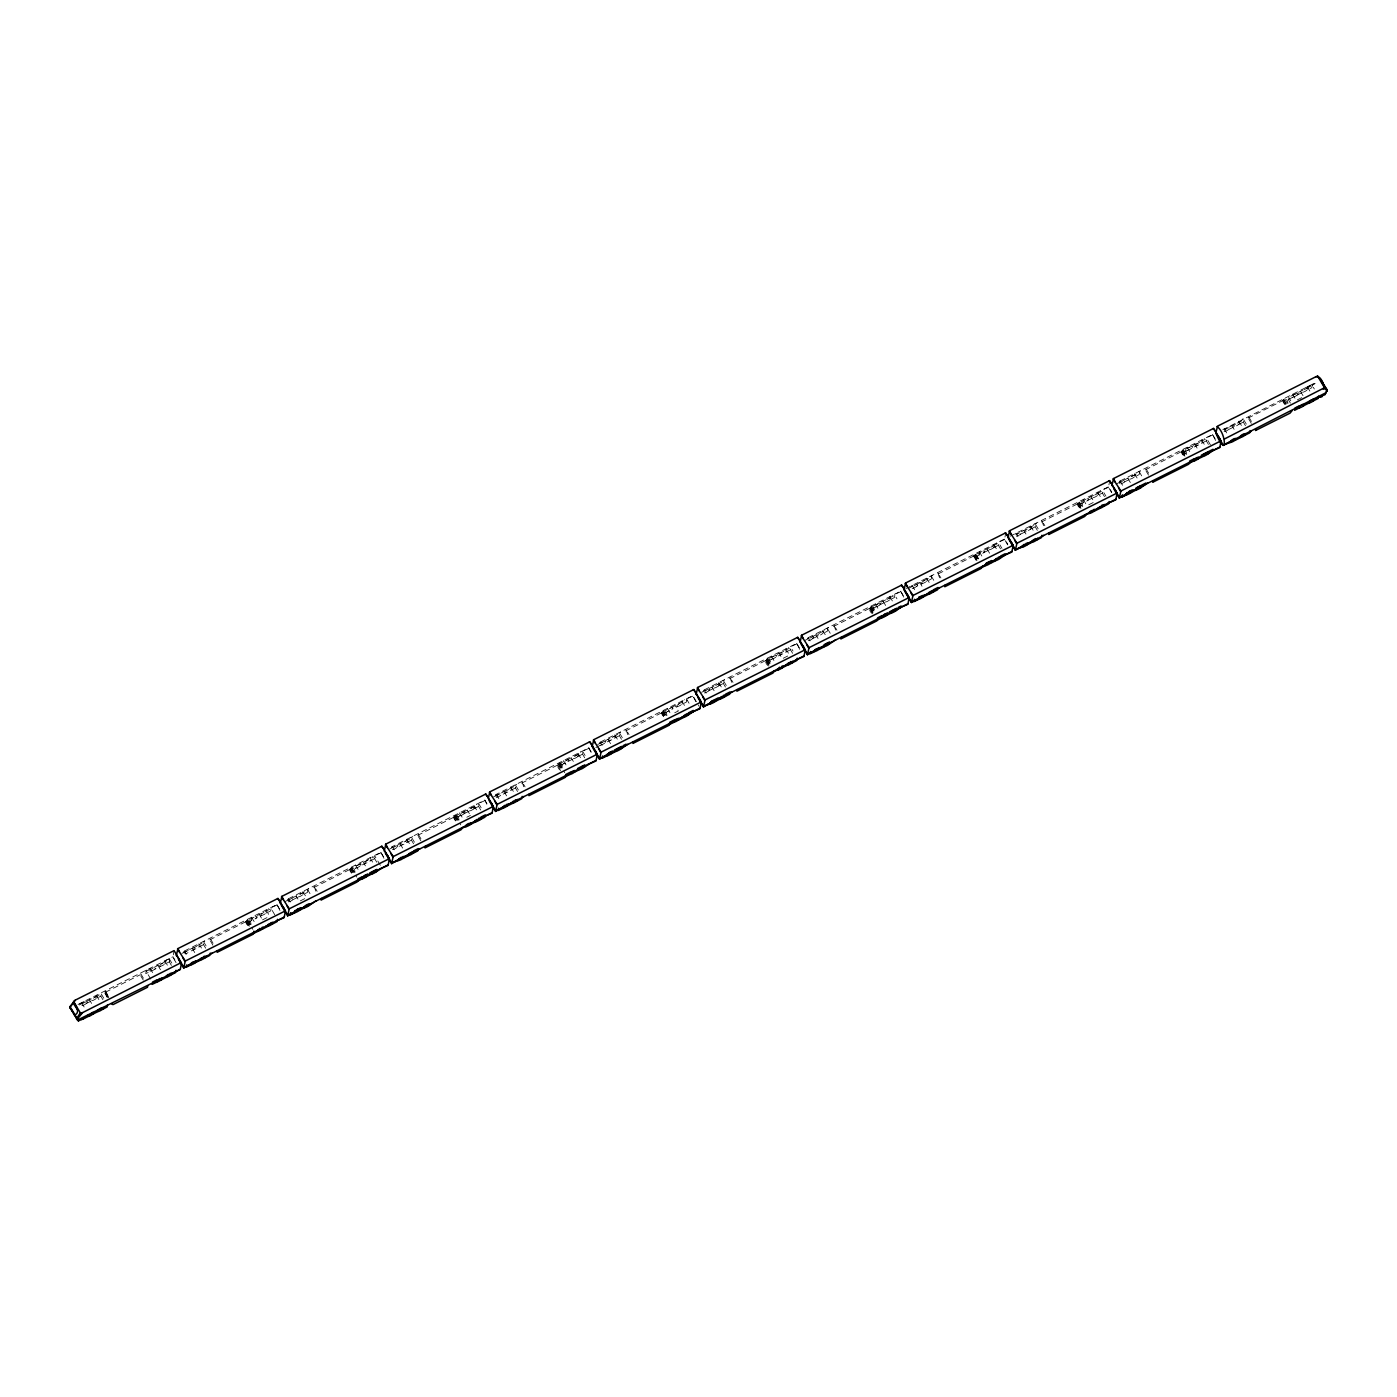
<?xml version="1.0" encoding="UTF-8"?>
<svg xmlns="http://www.w3.org/2000/svg" width="1397" height="1397" viewBox="0 0 1397 1397"><rect width="100%" height="100%" fill="white"/><g stroke="black" fill="none" stroke-linecap="round" stroke-linejoin="round"><path stroke-width="0.75" stroke-dasharray="5 3.75" d="M102.941 999.781L100.828 996.201L101.248 993.931L79.175 1005.019M107.15 997.406L104.111 991.433L107.255 996.777M108.058 997.458L105.002 991.556L103.989 992.062M108.791 997.475L105.718 991.695L104.897 992.114M143.297 980.153L140.137 974.809L140.433 973.168L143.594 978.529M145.34 970.88L147.052 970.024M146.179 971.352L145.759 973.639L151.208 971.055A3.405 0.96 -30.6 0 0 154.176 969.57L160.987 966.148A3.405 0.96 -30.6 0 0 163.955 964.646L169.299 961.817L169.701 959.529L146.179 971.352L151.452 980.31M176.057 962.69L172.914 957.085L174.084 950.624M203.159 941.857L204.87 941.002M205.656 948.196L203.543 944.616L203.962 942.329L180.423 954.151M212.92 945.193L209.76 939.849L210.056 938.208L213.217 943.551M247.74 925.373C242.327 920.693 250.779 916.31 251.041 924.552M249.277 926.281L247.164 922.701L247.566 920.413L271.105 908.591L276.396 917.55M271.105 908.591L270.704 910.879L265.203 913.778A3.405 0.96 -30.6 0 1 262.234 915.279L255.965 918.266M279.976 910.477L276.938 904.54L183.967 951.252M307.113 889.627L308.824 888.771M284.377 901.921L307.916 890.099L307.497 892.386L302.555 894.866M315.827 891.181L314.011 885.977L317.171 891.321M351.695 873.16C346.281 868.463 354.733 864.079 354.995 872.322M380.351 865.319L375.06 856.361L351.538 868.183L351.118 870.471L355.903 868.061M376.771 862.228L374.658 858.649L375.06 856.361M383.931 858.264L380.892 852.31L287.922 899.022M411.067 837.414L412.779 836.541M413.564 843.736L411.451 840.156L411.871 837.886L388.331 849.708M420.829 840.732L417.668 835.389L417.965 833.747L421.126 839.108M455.666 820.93C450.236 816.232 458.687 811.849 458.967 820.091M481.127 807.728L479.014 804.148L455.492 815.97L455.073 818.24L459.857 815.831M480.725 809.998L478.612 806.418L479.014 804.148M486.837 804.253L484.846 800.097L391.876 846.792M515.022 785.184L516.733 784.311M517.536 791.505L515.423 787.925L515.825 785.655L492.285 797.477M523.735 786.738L521.919 781.534L525.08 786.878M560.668 770.48C553.683 765.888 561.402 758.204 562.921 767.861M585.099 755.498L582.986 751.918L559.446 763.74L559.044 766.01L564.318 763.513A3.405 0.96 -30.6 0 0 567.287 762.029L567.933 761.522A3.405 0.96 -30.6 0 0 568.247 759.811A3.405 0.96 -30.6 0 0 564.039 761.924A3.405 0.96 -30.6 0 0 563.742 763.635M584.679 757.768L582.566 754.188L582.986 751.918M590.809 752.023L588.801 747.866L495.83 794.579M618.976 732.954L620.687 732.098M621.49 739.292L619.377 735.713L619.779 733.425L596.257 745.247M627.69 734.508L625.891 729.304L629.034 734.647M663.575 716.469C658.162 711.789 666.596 707.388 666.875 715.648M689.053 703.267L686.94 699.687L663.4 711.51L662.999 713.797L668.272 711.283A3.405 0.96 -30.6 0 0 671.241 709.798L671.905 709.292A3.405 0.96 -30.6 0 0 672.201 707.581A3.405 0.96 -30.6 0 0 668.01 709.693A3.405 0.96 -30.6 0 0 667.696 711.405M686.94 699.687L686.521 701.975L681.038 704.874A3.405 0.96 -30.6 0 1 678.069 706.376L671.8 709.362M695.811 701.573L692.755 695.636L599.802 742.348M722.947 680.723L724.659 679.868M725.445 687.062L723.332 683.482L723.733 681.195L700.211 693.017M731.644 682.277L729.845 677.074L732.988 682.417M768.577 666.037C761.609 661.427 769.31 653.744 770.83 663.418M769.066 665.147L766.953 661.567L767.355 659.279L790.894 647.457L793.007 651.037M792.605 653.325L790.492 649.745L790.894 647.457M799.765 649.361L796.727 643.406L703.756 690.118M826.902 628.493L828.613 627.637M804.166 640.804L827.705 628.982L827.286 631.252L822.344 633.732M835.616 630.047L833.799 624.843L836.96 630.204M872.549 613.807C865.564 609.197 873.265 601.513 874.784 611.188M873.02 612.916L870.907 609.336L871.326 607.066L894.848 595.244L896.961 598.824M894.848 595.244L894.447 597.514L889.505 599.994M903.719 597.13L900.681 591.193L807.71 637.888M930.856 576.28L932.567 575.407M908.12 588.574L931.659 576.751L931.24 579.022L925.757 581.938A3.405 0.96 -30.6 0 1 922.788 583.422L916.519 586.426M939.57 577.817L937.754 572.63L940.914 577.974M978.756 558.957L975.595 553.614L973.342 556.233L937.457 574.254M976.974 560.686L974.862 557.106L975.281 554.836L998.803 543.014L1001.981 548.375M1000.514 548.864L998.401 545.284L998.803 543.014M1007.691 544.9L1004.53 539.556L1005.735 532.816M1034.81 524.05L1036.522 523.194M1037.325 530.371L1035.212 526.791L1035.614 524.521L1016.614 534.073M1043.524 525.604L1041.708 520.4L1044.869 525.743M1079.41 507.565C1073.979 502.868 1082.431 498.485 1082.71 506.727M1080.946 508.473L1078.833 504.893L1079.235 502.606L1102.774 490.784L1105.935 496.162M1104.468 496.651L1102.355 493.071L1102.774 490.784M1111.645 492.67L1108.485 487.326L1109.707 480.585M1138.765 471.819L1140.476 470.964M1116.046 484.113L1139.568 472.291L1139.166 474.578L1134.224 477.058M1148.526 475.155L1145.383 469.811L1145.68 468.17L1148.823 473.513M1183.364 455.352C1177.95 450.655 1186.385 446.272 1186.664 454.514M1184.9 456.243L1182.788 452.663L1183.189 450.375L1206.729 438.553L1212.002 447.511M1208.422 444.421L1206.31 440.841L1206.729 438.553M1215.6 440.457L1212.544 434.502L1119.591 481.214M1245.46 425.683L1243.347 422.104L1243.749 419.833L1224.61 429.455M1251.31 423.378L1248.167 418.035L1248.447 416.393L1251.607 421.737M1284.769 404.257C1279.408 399.507 1287.563 395.334 1287.947 403.489M1290.391 403.122L1288.278 399.542L1288.68 397.254L1312.22 385.432L1314.333 389.012M1312.324 384.751L1311.818 387.72L1306.876 390.2M1312.691 384.559L1314.699 383.546M183.566 951.986L184.352 951.06L188.124 957.242M287.52 899.773L288.306 898.83L292.078 905.029M391.474 847.542L392.278 846.599L396.032 852.799M495.429 795.312L496.232 794.369M599.4 743.082L600.186 742.139L602.893 746.557M703.355 690.869L704.14 689.926L706.847 694.326M807.309 638.639L808.095 637.696L810.801 642.096M911.263 586.408L912.066 585.465M1015.217 534.178L1016.021 533.235L1019.775 539.434M1119.189 481.965L1119.975 481.022M84.187 1001.387L76.381 1005.788M1222.829 429.7L1316.271 382.272M165.283 960.63L172.914 957.085M96.149 998.541L95.502 999.047A3.405 0.96 -30.6 0 1 92.516 1000.531L91.94 1000.654A3.405 0.96 -30.6 0 1 92.254 998.942A3.405 0.96 -30.6 0 1 96.445 996.829A3.405 0.96 -30.6 0 1 96.149 998.541L100.828 996.201M203.543 944.616L198.042 947.515A3.405 0.96 -30.6 0 1 195.074 949.017L188.263 952.44A3.405 0.96 -30.6 0 1 185.295 953.924M374.658 858.649L369.157 861.565A3.405 0.96 -30.6 0 1 366.189 863.049L359.937 866.053M396.835 847.49L396.172 847.979A3.405 0.96 -30.6 0 1 393.203 849.481L392.627 849.586A3.405 0.96 -30.6 0 1 392.941 847.892A3.405 0.96 -30.6 0 1 397.132 845.779A3.405 0.96 -30.6 0 1 396.835 847.49L403 844.556A3.405 0.96 -30.6 0 0 405.968 843.072L406.614 842.566A3.405 0.96 -30.6 0 0 406.929 840.854A3.405 0.96 -30.6 0 0 402.72 842.967A3.405 0.96 -30.6 0 0 402.406 844.679M515.423 787.925L509.922 790.842A3.405 0.96 -30.6 0 1 506.954 792.326L500.685 795.33M604.744 743.029L604.098 743.536A3.405 0.96 -30.6 0 1 601.129 745.02L600.535 745.142A3.405 0.96 -30.6 0 1 600.85 743.431A3.405 0.96 -30.6 0 1 605.058 741.318A3.405 0.96 -30.6 0 1 604.744 743.029L610.908 740.113A3.405 0.96 -30.6 0 0 613.877 738.611L614.523 738.122A3.405 0.96 -30.6 0 0 614.837 736.411A3.405 0.96 -30.6 0 0 610.629 738.507A3.405 0.96 -30.6 0 0 610.332 740.218M790.492 649.745L784.992 652.661A3.405 0.96 -30.6 0 1 782.023 654.145L775.754 657.131M1097.518 495.481L1096.855 495.97A3.405 0.96 -30.6 0 1 1093.886 497.472L1093.31 497.576A3.405 0.96 -30.6 0 1 1093.624 495.865A3.405 0.96 -30.6 0 1 1097.815 493.77A3.405 0.96 -30.6 0 1 1097.518 495.481L1102.355 493.071M1191.693 448.158L1191.03 448.664A3.405 0.96 -30.6 0 1 1188.061 450.148L1187.485 450.271A3.405 0.96 -30.6 0 1 1187.799 448.559A3.405 0.96 -30.6 0 1 1191.99 446.446A3.405 0.96 -30.6 0 1 1191.693 448.158L1197.858 445.241A3.405 0.96 -30.6 0 0 1200.826 443.74L1206.31 440.841M1242.16 419.31L1243.26 418.751M78.005 1004.478L172.984 956.77L176.127 962.114M906.007 588.504L1004.635 538.963L1007.796 544.306M1009.979 536.273L1108.589 486.732L1111.75 492.076M276.833 905.134L268.556 908.749M380.787 852.921L372.51 856.518M484.742 800.691L476.464 804.305M588.696 748.46L580.436 752.075M692.65 696.23L684.39 699.845M796.622 644.017L788.345 647.614M900.576 591.787L892.299 595.401M1004.53 539.556L996.253 543.171M1108.485 487.326L1100.207 490.941M1212.439 435.096L1204.179 438.71M105.631 992.132L140.137 974.809M209.76 939.849L245.645 921.81M313.714 887.619L349.599 869.598M417.668 835.389L453.554 817.367M521.622 783.158L557.508 765.137M625.594 730.945L661.48 712.907M729.548 678.715L765.434 660.694M833.503 626.485L869.388 608.463M1041.411 522.041L1077.297 504.003M1145.383 469.811L1181.268 451.772M1248.167 418.035L1282.656 400.695M86.265 1003.535L92.027 1000.636M247.164 922.701L252.455 920.186A3.405 0.96 -30.6 0 0 255.424 918.702L256.07 918.196A3.405 0.96 -30.6 0 0 256.367 916.484A3.405 0.96 -30.6 0 0 252.176 918.597A3.405 0.96 -30.6 0 0 251.862 920.309M292.776 899.773L298.539 896.891M406.527 842.635L411.451 840.156M463.891 813.822L469.654 810.924M473.67 808.898L478.612 806.418M567.846 761.592L573.608 758.693M577.625 756.668L582.566 754.188M595.838 747.535L600.623 745.125M614.436 738.192L619.377 735.713M708.611 690.869L714.373 687.988M718.39 685.962L723.332 683.482M766.953 661.567L771.738 659.157M812.565 638.656L818.817 635.652A3.405 0.96 -30.6 0 0 821.803 634.168L822.449 633.662A3.405 0.96 -30.6 0 0 822.746 631.95A3.405 0.96 -30.6 0 0 818.555 634.063A3.405 0.96 -30.6 0 0 818.24 635.775M870.907 609.336L875.692 606.927M879.726 604.918L885.488 602.02M974.862 557.106L980.153 554.609A3.405 0.96 -30.6 0 0 983.121 553.107L983.767 552.618A3.405 0.96 -30.6 0 0 984.082 550.907A3.405 0.96 -30.6 0 0 979.873 553.02A3.405 0.96 -30.6 0 0 979.576 554.731M983.68 552.688L989.443 549.789M993.459 547.764L998.401 545.284M1020.474 534.195L1026.743 531.209A3.405 0.96 -30.6 0 0 1029.711 529.707L1030.357 529.201A3.405 0.96 -30.6 0 0 1030.672 527.507A3.405 0.96 -30.6 0 0 1026.463 529.603A3.405 0.96 -30.6 0 0 1026.166 531.314M1030.27 529.288L1035.212 526.791M1078.833 504.893L1084.107 502.379A3.405 0.96 -30.6 0 0 1087.076 500.894L1087.722 500.388A3.405 0.96 -30.6 0 0 1088.036 498.677A3.405 0.96 -30.6 0 0 1083.828 500.79A3.405 0.96 -30.6 0 0 1083.531 502.501M1087.634 500.458L1093.397 497.559M1124.445 481.965L1130.208 479.084M1182.788 452.663L1187.572 450.253M1228.627 429.508L1234.878 426.504A3.405 0.96 -30.6 0 0 1237.847 425.02L1238.51 424.513A3.405 0.96 -30.6 0 0 1238.807 422.802A3.405 0.96 -30.6 0 0 1234.616 424.915A3.405 0.96 -30.6 0 0 1234.302 426.626M1238.406 424.583L1243.347 422.104M1288.278 399.542L1293.063 397.132M1297.08 395.107L1302.842 392.208M262.514 919.872L269.743 916.24M304.738 898.655L299.307 901.379L296.147 896.018M466.808 817.245L470.422 815.429M674.716 712.784L678.348 710.968L675.17 705.607M787.733 656.014L782.303 658.738L779.124 653.377M1088.734 504.788L1094.165 502.064L1091.005 496.703M1301.777 397.639L1296.241 400.415L1292.557 394.181M1016.37 536.238L1016.946 536.116A3.405 0.96 -30.6 0 0 1019.932 534.632L1020.578 534.125A3.405 0.96 -30.6 0 0 1020.613 532.449A3.405 0.96 -30.6 0 0 1016.16 535.016M1312.22 385.362L1315.066 383.372L1304.728 388.069M1307.33 386.777L1309.949 391.212M1300.45 391.352L1303.628 396.713M1288.68 397.254L1290.793 400.834M1284.664 398.791L1287.824 404.135M1283.651 399.298L1286.812 404.641M1283.546 399.856L1286.707 405.2M1282.743 400.258L1285.904 405.601M1243.749 419.833L1246.927 425.194M1238.86 421.161L1242.544 427.395M1231.997 425.736L1234.11 429.316M1224.104 428.582L1227.771 434.816M1212.544 434.502L1215.704 439.845M1201.682 439.968L1204.319 444.403M1194.959 444.473L1197.072 448.053M1187.206 447.232L1189.825 451.685M1183.381 449.834L1185.494 453.396M1183.189 450.375L1185.302 453.955M1182.264 450.393L1185.424 455.754M1182.159 450.987L1185.32 456.33M1181.321 451.406L1183.434 454.968M1139.568 472.291L1141.681 475.871M1134.539 473.705L1138.223 479.939M1127.798 478.211L1130.976 483.572M1120.045 480.97L1122.682 485.423M1097.728 492.198L1101.412 498.432M1083.251 499.462L1085.871 503.915M1079.427 502.064L1081.54 505.627M1079.235 502.606L1081.348 506.185M1078.309 502.623L1080.405 506.185M1078.205 503.217L1081.365 508.56M1077.366 503.636L1080.527 508.979M1035.614 524.521L1038.792 529.882M1030.584 525.936L1034.251 532.17M1023.844 530.441L1025.957 534.021M993.773 544.411L997.458 550.662M987.05 548.916L990.211 554.295M979.297 551.693L982.964 557.927M975.473 554.295L978.633 559.638M975.281 554.836L977.394 558.416M974.355 554.853L977.516 560.197M974.25 555.447L977.394 560.791M973.412 555.866L976.573 561.21M931.659 576.751L933.772 580.331M926.613 578.148L929.249 582.601M919.89 582.654L922.003 586.234M912.136 585.43L914.756 589.883M900.681 591.193L903.842 596.536M889.819 596.641L893.504 602.875M883.079 601.147L886.257 606.525M875.325 603.923L879.01 610.157M871.518 606.508L874.662 611.869M871.326 607.066L873.439 610.646M870.401 607.084L873.544 612.427M870.296 607.66L873.439 613.021M869.458 608.079L872.619 613.44M827.705 628.982L830.866 634.343M822.658 630.379L826.343 636.613M815.935 634.884L818.048 638.464M796.727 643.406L799.87 648.749M785.865 648.872L789.532 655.106M771.371 656.153L775.056 662.388M767.547 658.738L770.707 664.081M767.355 659.279L770.533 664.658M766.429 659.297L769.59 664.658M766.324 659.89L769.485 665.234M765.504 660.31L768.647 665.653M723.733 681.195L726.911 686.573M718.704 682.609L722.389 688.843M711.981 687.114L714.094 690.694M693.82 697.417L699.076 706.323M681.893 701.102L684.53 705.537M667.417 708.366L670.036 712.819M663.592 710.968L666.753 716.312M663.4 711.51L665.513 715.089M662.475 711.527L664.588 715.089M662.37 712.121L664.483 715.683M661.532 712.54L663.645 716.102M619.779 733.425L622.957 738.803M614.75 734.839L618.434 741.074M608.009 739.345L611.188 744.706M588.801 747.866L591.961 753.21M577.939 753.315L581.623 759.566M571.216 757.82L573.329 761.4M563.462 760.597L567.147 766.831M559.638 763.199L562.799 768.542M559.446 763.74L564.737 772.681M558.521 763.757L561.681 769.101M558.416 764.351L560.511 767.913M557.578 764.77L560.738 770.114M515.825 785.655L519.003 791.016M510.796 787.052L514.463 793.304M504.055 791.558L507.233 796.936M496.302 794.334L499.986 800.568M484.846 800.097L486.959 803.659M473.985 805.545L476.604 809.998M467.262 810.05L469.375 813.63M459.508 812.827L463.193 819.061M455.684 815.429L458.845 820.772M455.492 815.97L460.766 824.911M454.566 815.988L457.727 821.331M454.462 816.581L456.557 820.144M453.623 816.983L455.736 820.563M411.871 837.886L415.031 843.247M406.824 839.283L410.508 845.517M400.101 843.788L403.279 849.166M380.892 852.31L384.053 857.671M370.03 857.775L373.715 864.01M363.29 862.281L365.403 865.861M355.536 865.057L359.221 871.291M351.73 867.642L354.873 872.985M351.538 868.183L356.811 877.141M350.612 868.218L353.755 873.562M350.507 868.794L352.603 872.357M349.669 869.213L351.765 872.776M307.916 890.099L310.029 893.678M302.87 891.513L306.554 897.747M276.938 904.54L280.081 909.884M266.076 910.006L268.695 914.441M259.336 914.511L261.449 918.091M251.582 917.27L254.219 921.723M247.775 919.872L250.919 925.216M247.566 920.413L252.857 929.372M246.64 920.431L249.801 925.774M246.536 921.025L249.696 926.368M245.715 921.444L247.81 925.006M203.962 942.329L206.075 945.909M198.915 943.743L202.6 949.977M192.192 948.249L195.353 953.61M169.701 959.529L171.814 963.109M169.299 961.817L171.412 965.397M164.811 960.874L168.496 967.108M157.948 965.449L161.109 970.81M150.055 968.296L153.722 974.53M105.718 991.695L107.813 995.258M105.002 991.556L108.163 996.899M101.248 993.931L104.408 999.292M96.341 995.258L98.977 999.711M89.478 999.85L91.591 1003.413M81.585 1002.679L85.269 1008.913M781.447 654.267A3.405 0.96 -30.6 0 1 781.744 652.556A3.405 0.96 -30.6 0 1 785.952 650.443A3.405 0.96 -30.6 0 1 785.638 652.155M194.497 949.122A3.405 0.96 -30.6 0 1 194.812 947.428A3.405 0.96 -30.6 0 1 199.003 945.315A3.405 0.96 -30.6 0 1 198.706 947.026M184.16 953.26A3.405 0.96 -30.6 0 1 188.647 950.344A3.405 0.96 -30.6 0 1 188.909 951.933M261.658 915.402A3.405 0.96 -30.6 0 1 261.955 913.69A3.405 0.96 -30.6 0 1 266.163 911.577A3.405 0.96 -30.6 0 1 265.849 913.289M1224.313 430.311A3.405 0.96 -30.6 0 1 1228.749 427.761A3.405 0.96 -30.6 0 1 1228.714 429.438L1228.068 429.927A3.405 0.96 -30.6 0 1 1225.099 431.429L1224.523 431.533A3.405 0.96 -30.6 0 1 1224.086 431.533M160.411 966.253A3.405 0.96 -30.6 0 1 160.707 964.541A3.405 0.96 -30.6 0 1 164.916 962.428A3.405 0.96 -30.6 0 1 164.602 964.14M150.614 971.177A3.405 0.96 -30.6 0 1 150.928 969.466A3.405 0.96 -30.6 0 1 155.137 967.353A3.405 0.96 -30.6 0 1 154.823 969.064M922.195 583.544A3.405 0.96 -30.6 0 1 922.509 581.833A3.405 0.96 -30.6 0 1 926.717 579.72A3.405 0.96 -30.6 0 1 926.403 581.431M1119.608 483.589A3.405 0.96 -30.6 0 1 1123.921 480.411A3.405 0.96 -30.6 0 1 1124.533 481.895L1123.887 482.402A3.405 0.96 -30.6 0 1 1120.918 483.886M1197.264 445.364A3.405 0.96 -30.6 0 1 1197.578 443.652A3.405 0.96 -30.6 0 1 1201.769 441.539A3.405 0.96 -30.6 0 1 1201.472 443.251M677.475 706.48A3.405 0.96 -30.6 0 1 677.789 704.787A3.405 0.96 -30.6 0 1 681.998 702.674A3.405 0.96 -30.6 0 1 681.684 704.385M506.378 792.448A3.405 0.96 -30.6 0 1 506.674 790.737A3.405 0.96 -30.6 0 1 510.883 788.624A3.405 0.96 -30.6 0 1 510.569 790.335M496.022 796.587A3.405 0.96 -30.6 0 1 500.51 793.671A3.405 0.96 -30.6 0 1 500.79 795.26L500.143 795.749A3.405 0.96 -30.6 0 1 497.175 797.25L496.581 797.373A3.405 0.96 -30.6 0 1 495.918 797.216M288.114 901.03A3.405 0.96 -30.6 0 1 292.602 898.114A3.405 0.96 -30.6 0 1 292.864 899.703L292.217 900.209A3.405 0.96 -30.6 0 1 289.249 901.694L288.673 901.816A3.405 0.96 -30.6 0 1 288.236 901.798M365.612 863.171A3.405 0.96 -30.6 0 1 365.909 861.46A3.405 0.96 -30.6 0 1 370.118 859.347A3.405 0.96 -30.6 0 1 369.803 861.058M86.352 1003.465L85.706 1003.954A3.405 0.96 -30.6 0 1 82.737 1005.456L82.161 1005.561A3.405 0.96 -30.6 0 1 82.458 1003.849A3.405 0.96 -30.6 0 1 86.666 1001.754A3.405 0.96 -30.6 0 1 86.352 1003.465M302.66 894.796L302.014 895.302A3.405 0.96 -30.6 0 1 299.028 896.787L298.452 896.909A3.405 0.96 -30.6 0 1 298.766 895.198A3.405 0.96 -30.6 0 1 302.957 893.085A3.405 0.96 -30.6 0 1 302.66 894.796M360.024 865.965L359.378 866.472A3.405 0.96 -30.6 0 1 356.41 867.974L355.816 868.078A3.405 0.96 -30.6 0 1 356.13 866.367A3.405 0.96 -30.6 0 1 360.339 864.254A3.405 0.96 -30.6 0 1 360.024 865.965M463.979 813.753L463.333 814.241A3.405 0.96 -30.6 0 1 460.364 815.743L459.788 815.848A3.405 0.96 -30.6 0 1 460.084 814.154A3.405 0.96 -30.6 0 1 464.293 812.041A3.405 0.96 -30.6 0 1 463.979 813.753M473.775 808.828L473.112 809.334A3.405 0.96 -30.6 0 1 470.143 810.819L469.567 810.941A3.405 0.96 -30.6 0 1 469.881 809.23A3.405 0.96 -30.6 0 1 474.072 807.117A3.405 0.96 -30.6 0 1 473.775 808.828M577.729 756.598L577.083 757.104A3.405 0.96 -30.6 0 1 574.097 758.588L573.521 758.711A3.405 0.96 -30.6 0 1 573.835 756.999A3.405 0.96 -30.6 0 1 578.026 754.886A3.405 0.96 -30.6 0 1 577.729 756.598M708.698 690.799L708.052 691.305A3.405 0.96 -30.6 0 1 705.083 692.79L704.507 692.912A3.405 0.96 -30.6 0 1 704.804 691.201A3.405 0.96 -30.6 0 1 709.012 689.088A3.405 0.96 -30.6 0 1 708.698 690.799M718.495 685.892L717.831 686.381A3.405 0.96 -30.6 0 1 714.862 687.883L714.286 688.005A3.405 0.96 -30.6 0 1 714.6 686.294A3.405 0.96 -30.6 0 1 718.791 684.181A3.405 0.96 -30.6 0 1 718.495 685.892M775.859 657.061L775.213 657.568A3.405 0.96 -30.6 0 1 772.227 659.052L771.65 659.174A3.405 0.96 -30.6 0 1 771.965 657.463A3.405 0.96 -30.6 0 1 776.156 655.35A3.405 0.96 -30.6 0 1 775.859 657.061M812.652 638.569L812.006 639.075A3.405 0.96 -30.6 0 1 809.038 640.577L808.461 640.682A3.405 0.96 -30.6 0 1 808.758 638.97A3.405 0.96 -30.6 0 1 812.967 636.875A3.405 0.96 -30.6 0 1 812.652 638.569M879.813 604.849L879.167 605.338A3.405 0.96 -30.6 0 1 876.198 606.839L875.605 606.944A3.405 0.96 -30.6 0 1 875.919 605.233A3.405 0.96 -30.6 0 1 880.127 603.137A3.405 0.96 -30.6 0 1 879.813 604.849M889.592 599.924L888.946 600.431A3.405 0.96 -30.6 0 1 885.977 601.915L885.401 602.037A3.405 0.96 -30.6 0 1 885.698 600.326A3.405 0.96 -30.6 0 1 889.906 598.213A3.405 0.96 -30.6 0 1 889.592 599.924M916.624 586.356L915.961 586.845A3.405 0.96 -30.6 0 1 912.992 588.347L912.416 588.469A3.405 0.96 -30.6 0 1 912.73 586.757A3.405 0.96 -30.6 0 1 916.921 584.644A3.405 0.96 -30.6 0 1 916.624 586.356M993.546 547.694L992.9 548.2A3.405 0.96 -30.6 0 1 989.932 549.685L989.355 549.807A3.405 0.96 -30.6 0 1 989.67 548.095A3.405 0.96 -30.6 0 1 993.861 545.983A3.405 0.96 -30.6 0 1 993.546 547.694M1134.312 476.988L1133.666 477.477A3.405 0.96 -30.6 0 1 1130.697 478.979L1130.121 479.101A3.405 0.96 -30.6 0 1 1130.417 477.39A3.405 0.96 -30.6 0 1 1134.626 475.277A3.405 0.96 -30.6 0 1 1134.312 476.988M1297.184 395.037L1296.538 395.543A3.405 0.96 -30.6 0 1 1293.552 397.027L1292.976 397.15A3.405 0.96 -30.6 0 1 1293.29 395.438A3.405 0.96 -30.6 0 1 1297.481 393.325A3.405 0.96 -30.6 0 1 1297.184 395.037M1306.963 390.13L1306.317 390.619A3.405 0.96 -30.6 0 1 1303.349 392.12L1302.772 392.225A3.405 0.96 -30.6 0 1 1303.069 390.514A3.405 0.96 -30.6 0 1 1307.278 388.418A3.405 0.96 -30.6 0 1 1306.963 390.13"/><path stroke-width="1.5" d="M69.85 1006.731L71.055 1009.123L69.85 1006.731L75.228 1000.147L174.084 950.624L181.453 963.092L180.283 969.553L172.652 973.098M1312.097 400.555L1324.967 394.565L1327.098 390.304C1322.994 387.091 1322.627 375.758 1315.939 376.701L1217.503 426.172L1215.931 432.686L1223.301 445.154L1325.369 393.011M81.009 1019.635L83.331 1019.146M81.375 1019.443L83.75 1018.256M107.586 1004.67L107.167 1006.94L101.841 1009.787A3.405 0.96 -30.6 0 1 98.855 1011.271L98.279 1011.393A3.405 0.96 -30.6 0 1 99.239 1009.175M111.463 1003.902L113 1004.618L147.506 987.277L147.803 985.653M176.319 955.635L177.925 948.58L278.038 898.393L285.407 910.861L284.185 917.619L275.925 921.234M176.039 970.269L175.638 972.556L170.853 974.949M191.721 963.528L183.688 968.104L185.277 961.049L285.407 910.861M186.761 964.89L186.342 967.178L191.145 964.768M210.301 953.068L209.882 955.356L204.381 958.255A3.405 0.96 -30.6 0 1 201.412 959.756L195.161 962.743M217.408 950.676L217.129 952.317L252.997 934.296L255.249 931.677M253.905 931.153L253.503 933.44L258.794 930.926A3.405 0.96 -30.6 0 0 261.763 929.442L268.573 926.019A3.405 0.96 -30.6 0 0 271.542 924.517L277.043 921.618L277.444 919.331M280.273 903.405L281.88 896.35L381.992 846.163L389.361 858.649L388.139 865.389L379.879 869.004M295.238 910.39L294.889 912.241L287.642 915.873L289.249 908.818L389.361 858.649M290.716 912.66L290.314 914.948L295.588 912.433A3.405 0.96 -30.6 0 0 298.556 910.949L299.202 910.442A3.405 0.96 -30.6 0 0 299.953 908.749A3.405 0.96 -30.6 0 0 296.705 909.866M313.993 902.287L308.894 905.605M321.38 898.463L321.083 900.087L356.968 882.066L359.204 879.446M381.137 868.55L375.496 872.304A3.405 0.96 -30.6 0 1 372.528 873.789L371.951 873.911A3.405 0.96 -30.6 0 1 373.645 871.222M384.227 851.175L385.834 844.12L485.946 793.95L493.316 806.418L492.111 813.159L483.833 816.774M399.629 859.068L391.597 863.66L393.203 856.588L493.316 806.418M394.408 861.879L399.542 860.22A3.405 0.96 -30.6 0 0 402.511 858.718L409.338 855.296A3.405 0.96 -30.6 0 0 412.307 853.811L412.953 853.305A3.405 0.96 -30.6 0 0 413.826 851.664A3.405 0.96 -30.6 0 0 411.224 852.292M425.334 846.233L425.037 847.874L460.923 829.835L463.175 827.216M461.569 828.142L466.196 826.57M587.788 764.543L596.065 760.928L597.27 754.188L589.918 741.72L489.788 791.889L488.304 798.351L495.656 810.836L596.17 760.335M503.601 806.855L495.551 811.43L497.157 804.375L597.27 754.188M498.624 808.217L498.223 810.487L503.514 807.99A3.405 0.96 -30.6 0 0 506.482 806.488L507.128 805.999A3.405 0.96 -30.6 0 0 506.151 804.637M522.164 796.395L521.762 798.665L516.261 801.581A3.405 0.96 -30.6 0 1 513.293 803.065L507.024 806.069M529.288 794.002L528.992 795.644L564.877 777.605L567.13 774.986M589.063 764.089L583.963 767.407M592.153 746.731L593.76 739.677L693.872 689.489L701.242 701.958L700.019 708.716L691.742 712.313M607.555 754.624L599.505 759.2L601.112 752.145L701.242 701.958M602.596 755.987L602.177 758.274L606.962 755.864M625.856 745.614L620.216 749.351A3.405 0.96 -30.6 0 1 617.247 750.853L610.995 753.839M633.243 741.772L632.946 743.414L668.831 725.392L671.084 722.773M693.017 711.876L687.376 715.613A3.405 0.96 -30.6 0 1 684.408 717.115L677.58 720.538A3.405 0.96 -30.6 0 1 674.611 722.022L669.338 724.537L669.739 722.249L674.262 719.979L674.786 720.852M696.108 694.501L697.714 687.446L797.827 637.259L805.196 649.745L803.973 656.485L795.714 660.1M711.51 702.394L703.477 706.969L705.066 699.914L805.196 649.745M706.288 705.206L711.422 703.529A3.405 0.96 -30.6 0 0 714.391 702.045L715.037 701.538A3.405 0.96 -30.6 0 0 714.775 699.949M737.197 689.542L736.918 691.183L772.785 673.162L775.038 670.543M773.449 671.468L778.077 669.896M800.062 642.271L801.668 635.216L901.781 585.046L909.15 597.514L907.928 604.255L899.668 607.87M797.233 658.197L796.831 660.484L791.331 663.383A3.405 0.96 -30.6 0 1 788.362 664.885L787.786 665.007A3.405 0.96 -30.6 0 1 788.729 662.789M815.464 650.164L807.431 654.756L809.038 647.684L909.15 597.514M810.504 651.543L810.103 653.813L815.377 651.316A3.405 0.96 -30.6 0 0 818.345 649.815L825.156 646.392A3.405 0.96 -30.6 0 0 828.142 644.908L828.788 644.401A3.405 0.96 -30.6 0 0 827.81 643.039M833.782 641.153L828.683 644.471M841.169 637.329L840.872 638.953L876.757 620.932L878.992 618.312M900.925 607.416L895.844 610.733M904.016 590.04L905.623 582.986L1005.735 532.816L1013.104 545.284L1011.899 552.025L1003.622 555.639M918.982 597.043L918.632 598.876L911.385 602.526L912.992 595.471L1013.104 545.284M914.459 599.313L914.057 601.583L919.331 599.086A3.405 0.96 -30.6 0 0 922.299 597.584L922.963 597.095A3.405 0.96 -30.6 0 0 922.684 595.489M945.123 585.099L944.826 586.74L980.711 568.701L982.947 566.082M1004.897 555.185L999.798 558.503M1007.988 537.828L1009.577 530.755L1109.707 480.585L1117.059 493.054L1115.854 499.812L1107.577 503.409M1023.372 545.721L1015.34 550.296L1016.946 543.241L1117.059 493.054M1018.169 548.532L1022.796 546.96M1041.952 535.261L1041.551 537.531L1036.05 540.447A3.405 0.96 -30.6 0 1 1033.082 541.949L1032.505 542.053A3.405 0.96 -30.6 0 1 1033.448 539.853M1049.077 532.868L1048.78 534.51L1084.666 516.488L1086.918 513.869M1085.312 514.795L1090.446 513.118A3.405 0.96 -30.6 0 0 1093.414 511.634L1100.225 508.211A3.405 0.96 -30.6 0 0 1103.193 506.709L1108.694 503.793L1109.113 501.523M1111.942 485.597L1113.549 478.542L1213.661 428.355L1221.013 440.841L1219.808 447.581L1211.531 451.196M1126.908 492.582L1126.541 494.433L1119.294 498.065L1120.9 491.011L1221.013 440.841M1122.385 494.852L1121.966 497.14L1126.75 494.73M1145.645 484.48L1140.563 487.797M1153.031 480.638L1152.735 482.279L1188.62 464.258L1190.873 461.639M1189.161 463.175L1193.911 460.993M1212.806 450.742L1207.165 454.479A3.405 0.96 -30.6 0 1 1204.197 455.981L1197.928 458.967M1216.001 433.489C1227.544 460.713 1226.374 432.86 1217.031 426.539M1226.304 443.827L1231.438 442.168A3.405 0.96 -30.6 0 0 1234.407 440.666L1241.217 437.244A3.405 0.96 -30.6 0 0 1244.186 435.759L1244.849 435.253A3.405 0.96 -30.6 0 0 1245.583 433.559M1249.128 432.406L1250.839 431.533M1250.088 430.573L1249.686 432.843L1244.744 435.323M1255.816 428.879L1255.519 430.503L1290.025 413.163L1292.138 410.631M1318.558 396.172L1318.157 398.442L1313.215 400.939M1319.694 397.219L1322.016 396.731M91.538 1013.855L78.476 1020.91L77.219 1019.216L82.598 1012.615L181.261 962.585M1324.967 394.565L1327.098 390.304L1320.776 380.124L1327.01 389.658M74.39 1014.973C84.815 1011.987 64.891 991.975 77.795 1010.066M75.228 1000.147L69.902 1007.569L78.476 1020.91L71.125 1008.424M1224.401 439.007L1324.548 387.702L1327.115 389.868M1230.984 441.295L1223.248 445.468M202.006 958.359L196.156 961.293M271.489 923.452L265.64 926.386M305.96 906.129L300.111 909.08M375.444 871.222L369.594 874.173M409.915 853.899L404.065 856.85M479.398 818.991L473.548 821.942M513.886 801.686L508.019 804.62M583.37 766.778L577.502 769.712M617.841 749.456L611.973 752.389M687.324 714.548L681.457 717.482M721.795 697.225L715.945 700.176M791.278 662.318L785.428 665.269M825.749 644.995L819.899 647.946M895.233 610.087L889.383 613.039M929.703 592.782L923.854 595.716M999.187 557.874L993.337 560.808M1033.675 540.552L1027.808 543.485M1103.141 505.644L1097.291 508.578M1137.629 488.321L1131.762 491.255M1207.113 453.414L1201.245 456.365M169.98 973.534A3.405 0.96 -30.6 0 1 170.94 974.879L170.294 975.385A3.405 0.96 -30.6 0 1 167.326 976.87L160.515 980.31A3.405 0.96 -30.6 0 1 157.547 981.794L152.098 984.379M480.83 817.158L485.353 814.888L484.951 817.158L479.45 820.074A3.405 0.96 -30.6 0 1 476.482 821.558L475.906 821.68A3.405 0.96 -30.6 0 1 475.347 820.895M933.475 589.761L937.998 587.491L937.579 589.761L932.096 592.677A3.405 0.96 -30.6 0 1 929.127 594.162L928.534 594.284A3.405 0.96 -30.6 0 1 930.227 591.595M998.157 557.42A3.405 0.96 -30.6 0 1 1000.776 556.792A3.405 0.96 -30.6 0 1 999.885 558.433L999.239 558.94A3.405 0.96 -30.6 0 1 996.271 560.424L989.46 563.847A3.405 0.96 -30.6 0 1 986.492 565.348L985.915 565.471A3.405 0.96 -30.6 0 1 986.212 563.759M153.094 982.737L154.194 982.178M210.912 953.714L211.995 953.156M314.866 901.484L315.966 900.943M418.821 849.254L419.921 848.712M522.775 797.041L523.875 796.482M626.747 744.811L627.829 744.252M730.701 692.58L731.784 692.039M834.655 640.35L835.755 639.809M938.609 588.12L939.71 587.578M1042.564 535.907L1043.664 535.348M1146.535 483.676L1147.618 483.135M1320.776 380.124L1322.924 382.743M1320.671 380.49L1325.194 387.615M152.517 982.091L156.901 979.891L157.407 980.764M297.055 909.482L300.669 907.666M364.198 875.744L367.83 873.928M369.629 873.02L376.876 869.388L377.382 870.244M413.687 850.895L418.209 848.625L417.79 850.895L412.866 853.375M577.555 768.56L584.802 764.927L585.308 765.8M608.917 752.808L612.55 750.992M614.348 750.084L621.595 746.435L622.102 747.308M623.114 745.684L626.118 744.164M688.756 712.697L693.279 710.427M711.073 701.486L718.32 697.854M824.09 644.716L829.521 641.991L830.028 642.847M883.987 614.61L887.619 612.794M889.418 611.886L896.664 608.254L897.171 609.109M898.166 607.485L901.187 605.984M991.573 560.564L986.142 563.305L986.649 564.161M1000.619 556.023L1005.142 553.753M1128.706 491.674L1132.338 489.858M1135.953 488.042L1145.907 483.03M1189.528 461.115L1194.051 458.845L1194.575 459.718M1201.298 455.212L1213.067 449.293M180.335 969.239L77.481 1020.054M284.29 917.026L183.793 967.51L176.424 955.042M388.261 864.795L287.747 915.279L280.378 902.811M492.215 812.565L391.701 863.049L385.397 852.362M700.124 708.104L599.627 758.606L592.258 746.138M804.078 655.892L703.582 706.376L696.212 693.907M908.05 603.661L807.536 654.145L800.167 641.677M1012.004 551.431L911.49 601.932L904.121 589.447M1115.959 499.2L1015.444 549.702L1008.093 537.234M1219.913 446.988L1119.416 497.472L1112.047 485.003M83.645 1018.762L88.587 1016.283M92.604 1014.274L98.366 1011.376M299.115 910.512L304.878 907.631M362.242 878.8L357.457 881.21L357.876 878.923L362.399 876.652L362.906 877.526M366.276 876.775L372.039 873.893M470.23 824.562L475.993 821.663M570.168 774.357L565.383 776.749L565.785 774.479L570.308 772.209L570.832 773.065M574.184 772.331L579.947 769.433M714.95 701.608L720.712 698.727M724.729 696.701L729.671 694.222L730.09 691.934L725.549 694.204L726.073 695.077M782.093 667.871L787.856 664.989M882.031 617.666L877.246 620.076L877.665 617.806L882.188 615.518L882.694 616.391M886.065 615.658L891.827 612.759M922.858 597.165L928.621 594.266M981.2 567.846L985.985 565.453M1026.812 544.935L1032.575 542.036M1130.784 492.704L1136.547 489.806M1299.402 407.872L1294.617 410.281L1295.019 407.994L1299.402 405.794L1299.926 406.667M1303.418 405.846L1309.181 402.947M70.252 1007.848L77.638 1020.264M1315.939 376.701L1317.615 376.09L1320.514 379.163M1323.308 389.187L1324.985 388.576L1327.15 391.143M82.598 1012.615L80.1 1013.244L76.486 1018.71L77.219 1019.216M73.465 1001.247L80.834 1013.733M1213.155 428.495L1215.687 431.621M1109.183 480.725L1111.715 483.833M1005.229 532.956L1007.761 536.064M901.275 585.168L903.807 588.294M797.32 637.399L799.852 640.525M693.366 689.629L695.898 692.737M589.394 741.859L591.926 744.968M485.44 794.072L487.972 797.198M381.486 846.303L384.018 849.428M277.532 898.533L280.064 901.641M1317.615 376.09L1324.985 388.576M1113.147 478.927L1120.9 491.011M1009.175 531.139L1016.946 543.241M905.221 583.37L912.992 595.471M801.267 635.6L809.038 647.684M697.313 687.83L705.066 699.914M593.358 740.043L601.112 752.145M489.387 792.274L497.157 804.375M385.432 844.504L393.203 856.588M281.478 896.734L289.249 908.818M177.524 948.947L185.277 961.049M1114.038 489.16L1119.294 498.065M1009.036 539.609L1015.34 550.296M905.081 591.839L911.385 602.526M801.11 644.052L807.431 654.756M698.203 698.063L703.477 706.969M593.201 748.513L599.505 759.2M489.247 800.743L495.551 811.43M385.293 852.956L391.597 863.66M281.321 905.186L287.642 915.873M178.414 959.198L183.688 968.104M1118.56 487.832L1120.499 491.395M1014.606 540.063L1016.545 543.625M910.634 592.293L912.59 595.838M806.68 644.523L808.636 648.068M702.726 696.736L704.664 700.299M598.772 748.967L600.71 752.529M494.817 801.197L496.756 804.742M390.846 853.427L392.801 856.972M286.891 905.64L288.847 909.203M182.937 957.871L184.875 961.433M1113.549 478.542L1115.155 482.07M1009.577 530.755L1011.201 534.3M905.623 582.986L907.247 586.53M801.668 635.216L803.275 638.761M697.714 687.446L699.321 690.974M593.76 739.677L595.366 743.204M489.788 791.889L491.412 795.434M385.834 844.12L387.458 847.665M281.88 896.35L283.504 899.895M177.925 948.58L179.532 952.108M1219.057 437.348L1220.507 440.963M1115.103 489.579L1116.552 493.193M1011.149 541.792L1012.598 545.424M907.194 594.022L908.644 597.654M803.24 646.252L804.689 649.867M699.268 698.483L700.718 702.097M595.314 750.695L596.763 754.328M491.36 802.926L492.809 806.558M387.406 855.156L388.855 858.788M283.451 907.386L284.901 911.001M792.71 661.2A3.405 0.96 -30.6 0 1 791.977 662.894M790.248 661.881A3.405 0.96 -30.6 0 1 791.016 661.532M781.918 666.212A3.405 0.96 -30.6 0 1 782.198 667.801L781.552 668.307A3.405 0.96 -30.6 0 1 778.566 669.792L777.989 669.914A3.405 0.96 -30.6 0 1 777.78 668.692M778.95 667.696A3.405 0.96 -30.6 0 1 779.683 667.225M206.023 956.212A3.405 0.96 -30.6 0 1 205.045 957.766M200.836 959.861A3.405 0.96 -30.6 0 1 200.277 959.093M200.627 958.639A3.405 0.96 -30.6 0 1 201.797 957.661M203.316 956.753A3.405 0.96 -30.6 0 1 204.765 956.159M194.986 961.084A3.405 0.96 -30.6 0 1 195.248 962.673L194.602 963.179A3.405 0.96 -30.6 0 1 191.633 964.663L191.057 964.786A3.405 0.96 -30.6 0 1 191.354 963.074M192.018 962.568A3.405 0.96 -30.6 0 1 193.519 961.66M271.926 922.422A3.405 0.96 -30.6 0 1 272.188 924.028M267.997 926.124A3.405 0.96 -30.6 0 1 268.94 923.923M270.459 923.015A3.405 0.96 -30.6 0 1 271.228 922.666M262.13 927.346A3.405 0.96 -30.6 0 1 262.409 928.935M258.201 931.048A3.405 0.96 -30.6 0 1 257.991 929.826M259.161 928.83A3.405 0.96 -30.6 0 1 259.894 928.359M1304.257 404.082A3.405 0.96 -30.6 0 1 1303.523 405.776L1302.877 406.283A3.405 0.96 -30.6 0 1 1299.891 407.767L1299.315 407.889A3.405 0.96 -30.6 0 1 1300.275 405.671M1301.009 405.2A3.405 0.96 -30.6 0 1 1302.545 404.414M1312.342 399.507A3.405 0.96 -30.6 0 1 1313.302 400.852L1312.656 401.358A3.405 0.96 -30.6 0 1 1309.688 402.86L1309.111 402.965A3.405 0.96 -30.6 0 1 1308.902 401.742M1309.408 401.253A3.405 0.96 -30.6 0 1 1310.805 400.275M1240.641 437.366A3.405 0.96 -30.6 0 1 1241.601 435.148M1242.335 434.677A3.405 0.96 -30.6 0 1 1244.57 433.664M1234.092 438.815A3.405 0.96 -30.6 0 1 1235.053 440.177M1230.862 442.273A3.405 0.96 -30.6 0 1 1230.443 441.277A3.405 0.96 -30.6 0 1 1233.324 439.164M91.731 1012.842A3.405 0.96 -30.6 0 1 92.691 1014.187L92.045 1014.693A3.405 0.96 -30.6 0 1 89.076 1016.195L88.5 1016.3A3.405 0.96 -30.6 0 1 88.29 1015.078M102.784 1007.569A3.405 0.96 -30.6 0 1 102.487 1009.28M99.973 1008.704A3.405 0.96 -30.6 0 1 101.51 1007.918M161.476 978.092A3.405 0.96 -30.6 0 1 161.161 979.803M156.953 981.916A3.405 0.96 -30.6 0 1 157.267 980.205M158.647 979.227A3.405 0.96 -30.6 0 1 160.201 978.441M166.749 976.992A3.405 0.96 -30.6 0 1 166.54 975.77M167.046 975.281A3.405 0.96 -30.6 0 1 168.443 974.303M918.755 599.191A3.405 0.96 -30.6 0 1 918.039 598.789M918.545 597.986A3.405 0.96 -30.6 0 1 921.985 595.733M931.013 591.158A3.405 0.96 -30.6 0 1 933.615 590.529A3.405 0.96 -30.6 0 1 932.742 592.171M989.844 561.769A3.405 0.96 -30.6 0 1 990.106 563.358M986.858 563.253A3.405 0.96 -30.6 0 1 988.378 562.345M995.694 560.546A3.405 0.96 -30.6 0 1 996.655 558.329M818.031 647.964A3.405 0.96 -30.6 0 1 818.991 649.308M814.8 651.421A3.405 0.96 -30.6 0 1 814.591 650.199M815.097 649.71A3.405 0.96 -30.6 0 1 816.494 648.732M824.579 646.514A3.405 0.96 -30.6 0 1 824.178 645.519A3.405 0.96 -30.6 0 1 827.059 643.388M886.466 613.877A3.405 0.96 -30.6 0 1 886.152 615.571L885.506 616.077A3.405 0.96 -30.6 0 1 882.537 617.579L881.944 617.684A3.405 0.96 -30.6 0 1 882.904 615.483M883.655 614.994A3.405 0.96 -30.6 0 1 885.873 613.982M894.971 609.302A3.405 0.96 -30.6 0 1 895.931 610.664L895.285 611.17A3.405 0.96 -30.6 0 1 892.316 612.654L891.74 612.777A3.405 0.96 -30.6 0 1 891.321 611.781A3.405 0.96 -30.6 0 1 894.202 609.651M1025.939 543.503A3.405 0.96 -30.6 0 1 1026.917 544.865L1026.271 545.371A3.405 0.96 -30.6 0 1 1023.285 546.856L1022.709 546.978A3.405 0.96 -30.6 0 1 1022.499 545.756M1023.023 545.267A3.405 0.96 -30.6 0 1 1024.403 544.289M1037.43 538.247A3.405 0.96 -30.6 0 1 1036.696 539.941M1034.199 539.364A3.405 0.96 -30.6 0 1 1035.736 538.596M1093.1 509.765A3.405 0.96 -30.6 0 1 1094.061 511.127M1089.87 513.24A3.405 0.96 -30.6 0 1 1089.66 512.018M1090.166 511.529A3.405 0.96 -30.6 0 1 1091.563 510.551M1104.154 504.509A3.405 0.96 -30.6 0 1 1103.857 506.203M1099.649 508.316A3.405 0.96 -30.6 0 1 1099.963 506.605M1101.342 505.627A3.405 0.96 -30.6 0 1 1102.879 504.858M1131.849 491.08A3.405 0.96 -30.6 0 1 1130.872 492.635L1130.225 493.141A3.405 0.96 -30.6 0 1 1127.257 494.625L1126.663 494.748A3.405 0.96 -30.6 0 1 1126.104 493.962M1126.453 493.525A3.405 0.96 -30.6 0 1 1127.623 492.53M1128.374 492.058A3.405 0.96 -30.6 0 1 1130.592 491.046M1206.082 452.977A3.405 0.96 -30.6 0 1 1208.684 452.349A3.405 0.96 -30.6 0 1 1207.811 453.99M1203.603 456.103A3.405 0.96 -30.6 0 1 1205.297 453.396M1197.753 457.308A3.405 0.96 -30.6 0 1 1198.032 458.897L1197.369 459.403A3.405 0.96 -30.6 0 1 1194.4 460.888L1193.824 461.01A3.405 0.96 -30.6 0 1 1193.614 459.788A3.405 0.96 -30.6 0 1 1197.054 457.552M619.901 747.5A3.405 0.96 -30.6 0 1 620.862 748.844M616.671 750.957A3.405 0.96 -30.6 0 1 618.365 748.268M611.397 752.057A3.405 0.96 -30.6 0 1 611.083 753.769L610.437 754.275A3.405 0.96 -30.6 0 1 607.468 755.76L606.874 755.882A3.405 0.96 -30.6 0 1 606.315 755.096M607.189 754.17A3.405 0.96 -30.6 0 1 607.835 753.664M608.586 753.193A3.405 0.96 -30.6 0 1 610.803 752.18M686.294 714.111A3.405 0.96 -30.6 0 1 688.896 713.483A3.405 0.96 -30.6 0 1 688.023 715.124M683.814 717.22A3.405 0.96 -30.6 0 1 685.508 714.531M677.964 718.442A3.405 0.96 -30.6 0 1 678.244 720.031M674.035 722.144A3.405 0.96 -30.6 0 1 674.995 719.926M675.729 719.455A3.405 0.96 -30.6 0 1 677.266 718.687M517.641 799.381A3.405 0.96 -30.6 0 1 516.907 801.075M512.716 803.188A3.405 0.96 -30.6 0 1 513.659 800.97M515.179 800.062A3.405 0.96 -30.6 0 1 515.947 799.73M502.92 808.112A3.405 0.96 -30.6 0 1 502.71 806.89M503.88 805.894A3.405 0.96 -30.6 0 1 504.614 805.405M583.09 765.993A3.405 0.96 -30.6 0 1 584.068 767.337L583.422 767.844A3.405 0.96 -30.6 0 1 580.436 769.328L579.86 769.45A3.405 0.96 -30.6 0 1 580.174 767.739M581.554 766.761A3.405 0.96 -30.6 0 1 582.339 766.342M408.745 855.418A3.405 0.96 -30.6 0 1 410.456 852.729M402.895 856.623A3.405 0.96 -30.6 0 1 403.174 858.212M398.966 860.325A3.405 0.96 -30.6 0 1 398.25 859.906M398.756 859.103A3.405 0.96 -30.6 0 1 399.28 858.614M399.926 858.125A3.405 0.96 -30.6 0 1 401.445 857.217M481.092 818.013A3.405 0.96 -30.6 0 1 480.114 819.568M475.696 820.458A3.405 0.96 -30.6 0 1 476.866 819.463M478.385 818.555A3.405 0.96 -30.6 0 1 479.835 817.978M470.056 822.885A3.405 0.96 -30.6 0 1 470.318 824.492L469.671 824.981A3.405 0.96 -30.6 0 1 466.703 826.483L466.127 826.587A3.405 0.96 -30.6 0 1 466.423 824.876M467.069 824.387A3.405 0.96 -30.6 0 1 468.589 823.479M308.021 904.173A3.405 0.96 -30.6 0 1 308.999 905.535L308.353 906.024A3.405 0.96 -30.6 0 1 305.367 907.526L304.79 907.648A3.405 0.96 -30.6 0 1 304.389 906.653A3.405 0.96 -30.6 0 1 307.27 904.523M295.011 912.555A3.405 0.96 -30.6 0 1 294.802 911.333M295.326 910.844A3.405 0.96 -30.6 0 1 295.972 910.355M375.182 870.436A3.405 0.96 -30.6 0 1 376.142 871.798M366.678 874.993A3.405 0.96 -30.6 0 1 366.363 876.705L365.717 877.211A3.405 0.96 -30.6 0 1 362.749 878.696L362.155 878.818A3.405 0.96 -30.6 0 1 363.115 876.618M363.866 876.129A3.405 0.96 -30.6 0 1 366.084 875.116M725.811 695.077A3.405 0.96 -30.6 0 1 724.833 696.632L724.17 697.12A3.405 0.96 -30.6 0 1 721.201 698.622L720.625 698.744A3.405 0.96 -30.6 0 1 721.585 696.527M723.105 695.619A3.405 0.96 -30.6 0 1 724.554 695.025M710.846 703.651A3.405 0.96 -30.6 0 1 710.165 703.494M710.287 702.866A3.405 0.96 -30.6 0 1 711.143 701.94M711.789 701.434A3.405 0.96 -30.6 0 1 713.308 700.526M574.272 772.262L573.626 772.751A3.405 0.96 -30.6 0 1 570.657 774.252L570.081 774.375A3.405 0.96 -30.6 0 1 570.378 772.663A3.405 0.96 -30.6 0 1 574.586 770.55A3.405 0.96 -30.6 0 1 574.272 772.262M1140.651 487.728L1140.004 488.217A3.405 0.96 -30.6 0 1 1137.036 489.718L1136.459 489.823A3.405 0.96 -30.6 0 1 1136.756 488.129A3.405 0.96 -30.6 0 1 1140.965 486.016A3.405 0.96 -30.6 0 1 1140.651 487.728"/></g></svg>
